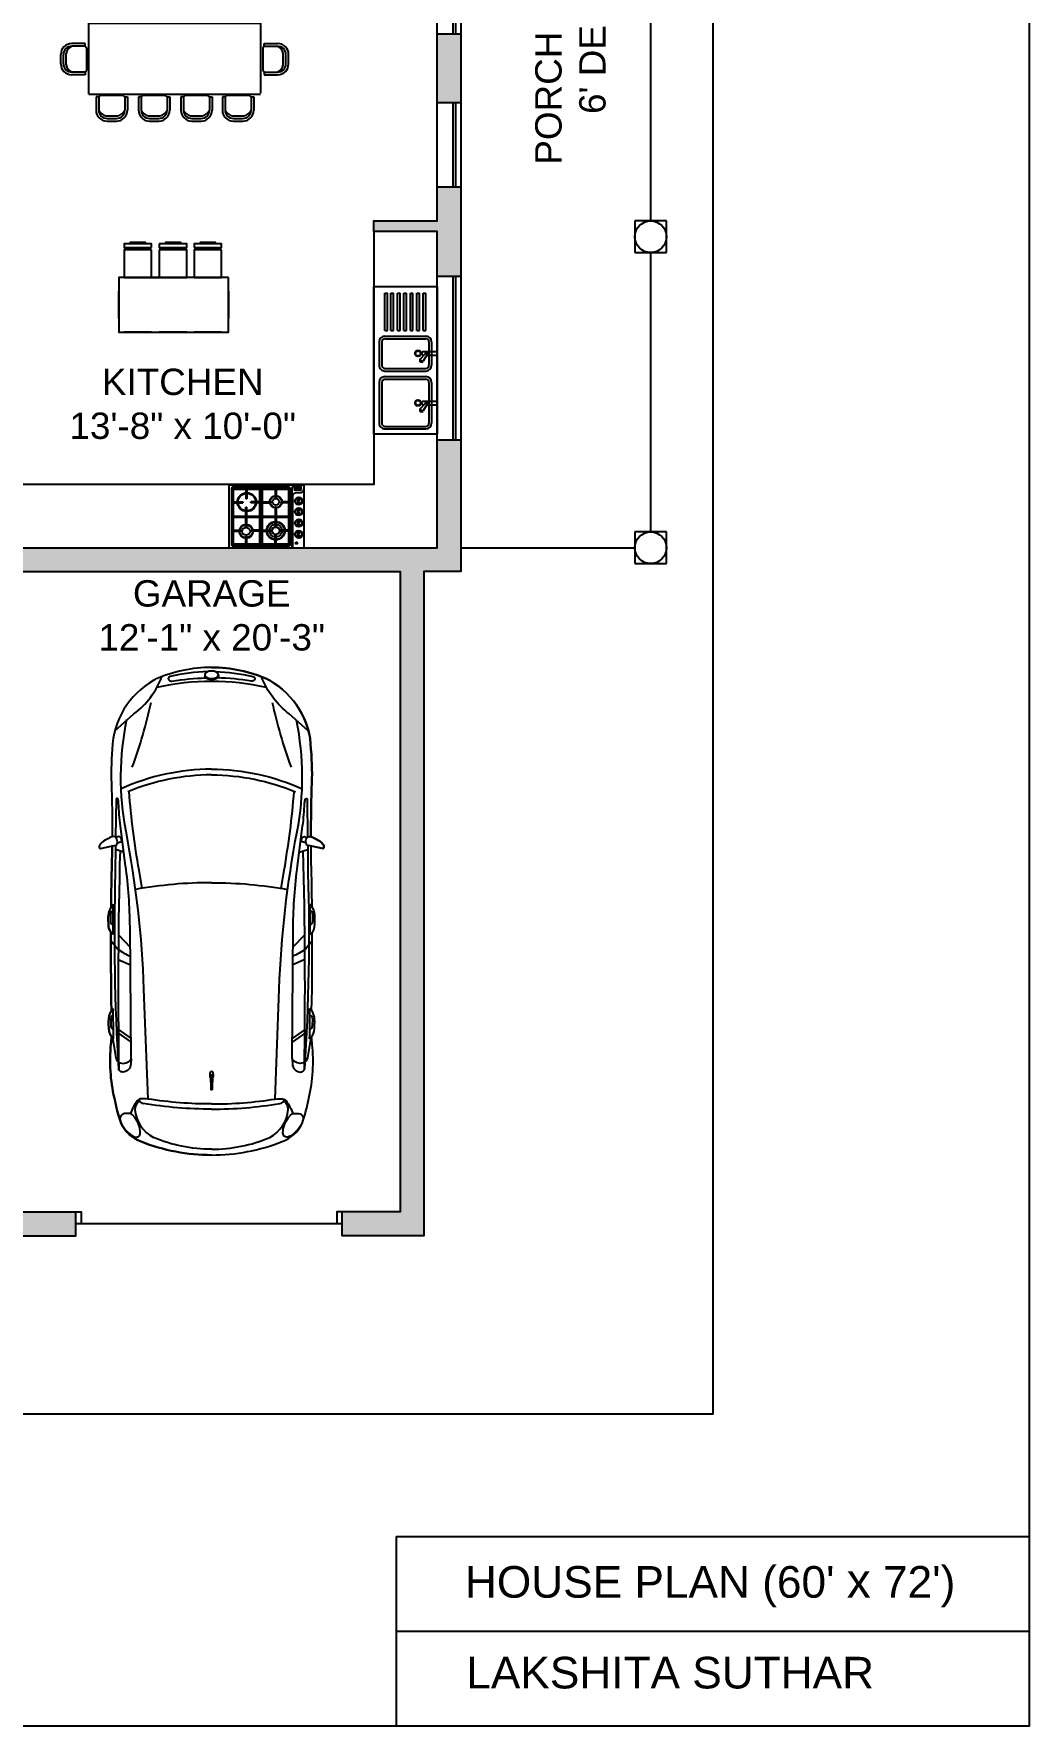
# Model space of a CAD drawing. Header units: inches. Extents: x -1728 to -768, y 123 to 1225.
# Drawn here: x -1145 to -768, y 123 to 765 of the extents above; entities that cross this region are included whole.
import ezdxf

# ---------------------------------------------------------------- set-up
doc = ezdxf.new("R2010")
doc.units = ezdxf.units.IN
doc.header["$MEASUREMENT"] = 0
doc.styles.get("Standard").update_dxf_attribs({"font": 'arial.ttf'})

# ---------------------------------------------------------------- blocks, each defined once
blk = doc.blocks.new('A$C7A8978E2')
for p, q in [((1.642, 1.775), (1.616, 1.85)), ((2.375, 1.824), (2.483, 1.719)), ((2.595, 1.825), (2.641, 1.718)), ((3.212, 1.83), (3.295, 1.713)), ((3.246, 1.829), (3.329, 1.712)), ((3.885, 1.667), (3.844, 1.641)), ((0.066, 1.058), (0.075, 1.058)), ((0.066, 0.937), (0.075, 0.937)), ((3.885, 0.327), (3.844, 0.353)), ((1.642, 0.219), (1.616, 0.144)), ((2.375, 0.17), (2.483, 0.275)), ((2.595, 0.169), (2.641, 0.276)), ((3.212, 0.164), (3.295, 0.282)), ((3.246, 0.165), (3.329, 0.282))]:
    blk.add_line(p, q)
blk.add_lwpolyline([(4.33, 0.997, 0.094182), (4.211, 1.623, 0.197457), (4.049, 1.8, 0.035524), (3.825, 1.86, 0.082887), (3.346, 1.89, -0.001106), (3.281, 1.884, 0.123787), (3.23, 1.907, 0.044638), (3.12, 1.911, 0.125221), (3.048, 1.885), (2.965, 1.887, 0.004961), (2.353, 1.89, 0.117151), (2.304, 1.911, 0.044638), (2.194, 1.912, 0.116155), (2.128, 1.889, 0.003163), (1.737, 1.882, -0.003193), (1.586, 1.879), (1.608, 1.984, 0.351251), (1.598, 1.994, 0.213671), (1.569, 1.985, 0.098963), (1.524, 1.924, 0.019669), (1.504, 1.879, -0.006985), (1.174, 1.882, -0.005357), (1.074, 1.885, 0.032681), (0.727, 1.879, 0.26343), (0.115, 1.51, 0.023037), (0.106, 1.494, 0.105933), (0, 0.997, 0.105933), (0.106, 0.5, 0.023037), (0.115, 0.484, 0.26343), (0.727, 0.116, 0.032681), (1.074, 0.109, -0.005357), (1.174, 0.112, -0.006985), (1.504, 0.115, 0.019669), (1.524, 0.07, 0.098963), (1.569, 0.009, 0.213671), (1.598, 0, 0.351251), (1.608, 0.01), (1.586, 0.115, -0.003193), (1.737, 0.112, 0.003163), (2.128, 0.105, 0.116155), (2.194, 0.082, 0.044638), (2.304, 0.083, 0.117151), (2.353, 0.104, 0.004961), (2.965, 0.107), (3.048, 0.109, 0.125221), (3.12, 0.084, 0.044638), (3.23, 0.087, 0.123787), (3.281, 0.11, -0.001106), (3.346, 0.104, 0.082887), (3.825, 0.134, 0.035524), (4.049, 0.194, 0.197457), (4.211, 0.371, 0.094182)], format="xyb", close=True)
for points in [[(1.608, 1.984), (1.579, 1.845, -0.251097), (1.574, 1.839, -0.178943), (1.524, 1.837, -0.426524), (1.504, 1.879, -0.019378), (1.524, 1.924, -0.098963), (1.569, 1.985, -0.213671), (1.598, 1.994, -0.351251), (1.608, 1.984, 0.095914)], [(0, 0.997), (0, 0.997, -0.105933), (0.106, 1.494, -0.023037), (0.115, 1.51, -0.26343), (0.727, 1.879, -0.032681), (1.074, 1.885, 0.005357), (1.174, 1.882, 0.006985), (1.504, 1.879)], [(0.563, 1.855), (0.413, 1.686, -0.141655), (0.084, 1.44, -0.141175)], [(3.477, 1.711), (2.306, 1.721, -0.031519), (1.761, 1.76), (1.409, 1.805, 0.024962), (1.206, 1.822, -0.040073), (1.171, 1.828, -0.733467), (1.17, 1.845), (1.509, 1.849)], [(1.557, 1.834), (1.549, 1.802, -0.35018), (1.536, 1.794, -0.095515), (1.512, 1.803, -0.313921), (1.503, 1.822, -0.055903), (1.511, 1.846, -0.055903)], [(1.58, 1.85), (1.828, 1.852, -0.023034), (3.568, 1.822)], [(2.128, 1.889, 0.003163), (1.737, 1.882, -0.003193), (1.586, 1.879)], [(2.372, 1.872, 0.176742), (2.304, 1.911, 0.044638), (2.194, 1.912, 0.165675), (2.104, 1.87)], [(2.372, 1.872, 0.002172), (2.104, 1.87)], [(3.048, 1.885), (2.965, 1.887, 0.004961), (2.353, 1.89)], [(2.425, 1.891), (2.503, 1.829, -0.044948), (2.565, 1.719, -0.044948)], [(3.297, 1.867, 0.176742), (3.23, 1.907, 0.044638), (3.12, 1.911, 0.165675), (3.029, 1.87)], [(3.297, 1.867, 0.002172), (3.029, 1.87)], [(4.33, 0.997, 0.094182), (4.211, 1.623, 0.197457), (4.049, 1.8, 0.035524), (3.825, 1.86, 0.082887), (3.346, 1.89, -0.001106), (3.281, 1.884, -0.001106)], [(3.288, 1.877), (3.45, 1.85, -0.170368), (3.508, 1.822, -0.298927), (3.492, 1.723, -0.045758), (3.477, 1.711)], [(3.477, 1.711), (3.521, 1.714, 0.406811), (3.593, 1.784, 0.239896), (3.58, 1.816, 0.105717), (3.568, 1.822, 1.216699)], [(4.049, 1.8, -0.146967), (4.17, 1.68, -0.521193), (4.134, 1.63, -0.160138), (3.999, 1.677), (3.972, 1.7, -0.198928), (3.96, 1.737), (3.962, 1.769, -0.321568), (3.996, 1.809, -0.066337), (4.017, 1.811, -0.066337)], [(3.833, 1.562), (2.857, 1.597, -0.038529), (1.458, 1.756, 0.098163), (0.47, 1.751, 0.098163)], [(0.904, 0.997, -0.107568), (1.079, 1.8)], [(0.955, 0.997, -0.100526), (1.106, 1.741)], [(1.962, 1.613), (1.802, 1.641, 0.022109), (1.102, 1.73)], [(1.912, 0.997, -0.04443), (1.972, 1.672)], [(3.877, 0.997, 0.03835), (3.833, 1.562, -0.047917), (3.831, 1.625, -0.232548), (3.85, 1.659, -0.063047), (3.962, 1.718)], [(3.923, 0.997, 0.040742), (3.873, 1.603)], [(4.278, 0.997, 0.103156), (4.174, 1.513)], [(0.038, 1.03, -0.052497), (0.08, 1.364, -0.317809), (0.1, 1.382, -0.212458), (0.111, 1.378, -0.257077), (0.121, 1.349, 0.026281), (0.093, 1.048, 0.026281)], [(0, 0.997), (0, 0.997, 0.105933), (0.106, 0.5, 0.023037), (0.115, 0.484, 0.26343), (0.727, 0.116, 0.032681), (1.074, 0.109, -0.005357), (1.174, 0.112, -0.006985), (1.504, 0.115)], [(0.038, 0.964, 0.052497), (0.08, 0.63, 0.317809), (0.1, 0.613, 0.212458), (0.111, 0.616, 0.257077), (0.121, 0.645, -0.026281), (0.093, 0.946, -0.026281)], [(0.904, 0.997, 0.107568), (1.079, 0.194)], [(0.955, 0.997, 0.100526), (1.106, 0.253)], [(1.912, 0.997, 0.04443), (1.972, 0.322)], [(4.33, 0.997, -0.094182), (4.211, 0.371, -0.197457), (4.049, 0.194, -0.035524), (3.825, 0.134, -0.082887), (3.346, 0.104, 0.001106), (3.281, 0.11, 0.001106)], [(3.623, 1.004), (3.747, 1.001, -0.979258), (3.747, 0.993), (3.623, 0.99)], [(3.877, 0.997, -0.03835), (3.833, 0.433, 0.047917), (3.831, 0.37, 0.232548), (3.85, 0.335, 0.063047), (3.962, 0.276)], [(3.923, 0.997, -0.040742), (3.873, 0.391)], [(4.278, 0.997, -0.103156), (4.174, 0.481)], [(0.563, 0.139), (0.413, 0.308, 0.141655), (0.084, 0.555, 0.141175)], [(3.833, 0.433), (2.857, 0.397, 0.038529), (1.458, 0.238, -0.099191), (0.46, 0.246, -0.099191)], [(1.962, 0.381), (1.802, 0.353, -0.022109), (1.102, 0.264)], [(4.049, 0.194, 0.146967), (4.17, 0.314, 0.521193), (4.134, 0.364, 0.160138), (3.999, 0.318), (3.972, 0.294, 0.198928), (3.96, 0.257), (3.962, 0.225, 0.321568), (3.996, 0.185, 0.066337), (4.017, 0.183, 0.066337)], [(3.477, 0.283), (2.306, 0.273, 0.031519), (1.761, 0.234), (1.409, 0.189, -0.024962), (1.206, 0.172, 0.040073), (1.171, 0.167, 0.733467), (1.17, 0.149), (1.509, 0.145)], [(1.608, 0.01), (1.579, 0.149, 0.251097), (1.574, 0.155, 0.178943), (1.524, 0.157, 0.426524), (1.504, 0.115, 0.019378), (1.524, 0.07, 0.098963), (1.569, 0.009, 0.213671), (1.598, 0, 0.351251), (1.608, 0.01, -0.095914)], [(1.557, 0.16), (1.549, 0.192, 0.35018), (1.536, 0.2, 0.095515), (1.512, 0.191, 0.313921), (1.503, 0.172, 0.055903), (1.511, 0.148, 0.055903)], [(1.58, 0.145), (1.828, 0.142, 0.023034), (3.568, 0.172)], [(2.425, 0.104), (2.503, 0.166, 0.044948), (2.565, 0.275, 0.044948)], [(3.288, 0.117), (3.45, 0.144, 0.170368), (3.508, 0.173, 0.298927), (3.492, 0.272, 0.045758), (3.477, 0.283)], [(3.477, 0.283), (3.521, 0.28, -0.406811), (3.593, 0.21, -0.239896), (3.58, 0.179, -0.105717), (3.568, 0.172, -1.216699)], [(2.128, 0.105, -0.003163), (1.737, 0.112, 0.003193), (1.586, 0.115)], [(2.372, 0.122, -0.176742), (2.304, 0.083, -0.044638), (2.194, 0.082, -0.165675), (2.104, 0.124)], [(2.372, 0.122, -0.002172), (2.104, 0.124)], [(3.048, 0.109), (2.965, 0.107, -0.004961), (2.353, 0.104)], [(3.297, 0.127, -0.176742), (3.23, 0.087, -0.044638), (3.12, 0.084, -0.165675), (3.029, 0.124)], [(3.297, 0.127, -0.002172), (3.029, 0.124)]]:
    blk.add_lwpolyline(points, format="xyb")
for points in [[(2.188, 1.893), (2.26, 1.893)], [(3.114, 1.891), (3.186, 1.89)], [(2.188, 0.101), (2.26, 0.101)], [(3.114, 0.103), (3.186, 0.104)]]:
    blk.add_lwpolyline(points)
for centre, radius, start, end in [((2.85, -44.301), 46.127, 89.1048, 91.5162), ((2.19, 1.863), 0.0303, 94.4745, 164.6962), ((2.26, 1.864), 0.0291, 15.7454, 88.5633), ((3.115, 1.861), 0.0303, 93.3563, 163.5779), ((3.185, 1.861), 0.0291, 14.6272, 87.445), ((-0.702, 6.065), 4.643, 282.5976, 290.0008), ((3.924, 1.601), 0.0763, 88.6213, 120.435), ((3.897, 1.364), 0.315, 28.2502, 84.7114), ((3.824, 1.595), 0.05, 8.6417, 75.9348), ((2.268, 0.997), 2.144, 166.8792, 193.1208), ((3.629, 0.997), 0.00875, 131.0679, 228.9321), ((-0.702, -4.07), 4.643, 69.9992, 77.4024), ((3.897, 0.63), 0.315, 275.2886, 331.7498), ((3.824, 0.399), 0.05, 284.0652, 351.3583), ((3.924, 0.393), 0.0763, 239.565, 271.3787), ((2.85, 46.295), 46.127, 268.4838, 270.8952), ((2.19, 0.131), 0.0303, 195.3038, 265.5255), ((2.26, 0.13), 0.0291, 271.4367, 344.2546), ((3.115, 0.133), 0.0303, 196.4221, 266.6437), ((3.185, 0.133), 0.0291, 272.555, 345.3728)]:
    blk.add_arc(centre, radius, start, end)
at = {"extrusion": (0, 0, -1)}
blk.add_ellipse((0.066, 0.997), major_axis=(0, 0.0606), ratio=0.557391, dxfattribs=at)
blk.add_ellipse((0.075, 0.997), major_axis=(0, 0.0606), ratio=0.557391, start_param=0, end_param=3.141593, dxfattribs=at)
blk.add_ellipse((3.621, 0.997), major_axis=(-0.0327, 0), ratio=0.506076, start_param=3.513505, end_param=9.052865)
blk = doc.blocks.new('COME10RE')
for p, q in [((-0.799, 2.716), (-0.799, 2.924)), ((-0.757, 2.716), (-0.757, 2.924)), ((-0.645, 3.01), (-0.467, 3.01)), ((-0.628, 3.094), (-0.483, 3.094)), ((-0.628, 3.052), (-0.483, 3.052)), ((-0.355, 2.716), (-0.355, 2.924)), ((-0.313, 2.716), (-0.313, 2.924)), ((-1.1, 2.661), (0, 2.661)), ((-1.1, 2.661), (-1.1, -0.001)), ((-0.756, 2.716), (-0.799, 2.716)), ((-0.756, 2.716), (-0.732, 2.694)), ((-0.38, 2.694), (-0.732, 2.694)), ((-0.355, 2.716), (-0.38, 2.694)), ((-0.355, 2.716), (-0.313, 2.716)), ((0, 2.661), (0, -0.001)), ((-1.518, 2.378), (-1.518, 2.232)), ((-1.476, 2.378), (-1.476, 2.232)), ((-1.434, 2.394), (-1.434, 2.216)), ((-1.139, 2.548), (-1.347, 2.548)), ((-1.139, 2.506), (-1.347, 2.506)), ((-1.139, 2.505), (-1.139, 2.548)), ((-1.139, 2.505), (-1.118, 2.481)), ((-1.118, 2.129), (-1.118, 2.481)), ((0.04, 2.505), (0.019, 2.481)), ((0.019, 2.129), (0.019, 2.481)), ((0.04, 2.548), (0.248, 2.548)), ((0.04, 2.505), (0.04, 2.548)), ((0.04, 2.506), (0.248, 2.506)), ((0.335, 2.394), (0.335, 2.216)), ((0.376, 2.378), (0.376, 2.232)), ((0.419, 2.378), (0.419, 2.232)), ((-1.139, 2.104), (-1.347, 2.104)), ((-1.139, 2.105), (-1.118, 2.129)), ((-1.139, 2.105), (-1.139, 2.062)), ((0.04, 2.105), (0.019, 2.129)), ((0.04, 2.105), (0.04, 2.062)), ((0.04, 2.104), (0.248, 2.104)), ((-1.139, 2.062), (-1.347, 2.062)), ((-1.139, 1.892), (-1.347, 1.892)), ((-1.139, 1.85), (-1.347, 1.85)), ((-1.139, 1.849), (-1.139, 1.892)), ((-1.139, 1.849), (-1.118, 1.825)), ((0.04, 1.849), (0.019, 1.825)), ((0.04, 2.062), (0.248, 2.062)), ((0.04, 1.849), (0.04, 1.892)), ((0.04, 1.892), (0.248, 1.892)), ((0.04, 1.85), (0.248, 1.85)), ((-1.518, 1.721), (-1.518, 1.576)), ((-1.476, 1.721), (-1.476, 1.576)), ((-1.434, 1.737), (-1.434, 1.56)), ((-1.118, 1.473), (-1.118, 1.825)), ((0.019, 1.473), (0.019, 1.825)), ((0.335, 1.737), (0.335, 1.56)), ((0.376, 1.721), (0.376, 1.576)), ((0.419, 1.721), (0.419, 1.576)), ((-1.139, 1.448), (-1.347, 1.448)), ((-1.139, 1.406), (-1.347, 1.406)), ((-1.139, 1.448), (-1.118, 1.473)), ((-1.139, 1.448), (-1.139, 1.406)), ((0.04, 1.448), (0.019, 1.473)), ((0.04, 1.448), (0.248, 1.448)), ((0.04, 1.448), (0.04, 1.406)), ((0.04, 1.406), (0.248, 1.406)), ((-1.518, 1.065), (-1.518, 0.92)), ((-1.476, 1.065), (-1.476, 0.92)), ((-1.434, 1.081), (-1.434, 0.904)), ((-1.139, 1.235), (-1.347, 1.235)), ((-1.139, 1.193), (-1.347, 1.193)), ((-1.139, 1.193), (-1.139, 1.235)), ((-1.139, 1.193), (-1.118, 1.168)), ((-1.118, 0.816), (-1.118, 1.168)), ((0.04, 1.193), (0.019, 1.168)), ((0.019, 0.816), (0.019, 1.168)), ((0.04, 1.235), (0.248, 1.235)), ((0.04, 1.193), (0.04, 1.235)), ((0.04, 1.193), (0.248, 1.193)), ((0.335, 1.081), (0.335, 0.904)), ((0.376, 1.065), (0.376, 0.92)), ((0.419, 1.065), (0.419, 0.92)), ((-1.139, 0.791), (-1.347, 0.791)), ((-1.139, 0.792), (-1.118, 0.816)), ((-1.139, 0.792), (-1.139, 0.749)), ((0.04, 0.792), (0.019, 0.816)), ((0.04, 0.792), (0.04, 0.749)), ((0.04, 0.791), (0.248, 0.791)), ((-1.139, 0.749), (-1.347, 0.749)), ((-1.139, 0.592), (-1.347, 0.592)), ((-1.139, 0.55), (-1.347, 0.55)), ((-1.139, 0.549), (-1.139, 0.592)), ((-1.139, 0.549), (-1.118, 0.525)), ((-1.118, 0.173), (-1.118, 0.525)), ((0.04, 0.549), (0.019, 0.525)), ((0.019, 0.173), (0.019, 0.525)), ((0.04, 0.749), (0.248, 0.749)), ((0.04, 0.592), (0.248, 0.592)), ((0.04, 0.549), (0.04, 0.592)), ((0.04, 0.55), (0.248, 0.55)), ((-1.518, 0.422), (-1.518, 0.276)), ((-1.476, 0.422), (-1.476, 0.276)), ((-1.434, 0.438), (-1.434, 0.26)), ((0.335, 0.438), (0.335, 0.26)), ((0.376, 0.422), (0.376, 0.276)), ((0.419, 0.422), (0.419, 0.276)), ((-1.139, 0.148), (-1.347, 0.148)), ((-1.139, 0.106), (-1.347, 0.106)), ((-1.139, 0.149), (-1.118, 0.173)), ((-1.139, 0.149), (-1.139, 0.106)), ((0.04, 0.149), (0.019, 0.173)), ((0.04, 0.149), (0.04, 0.106)), ((0.04, 0.148), (0.248, 0.148)), ((0.04, 0.106), (0.248, 0.106)), ((0, -0.001), (-1.085, -0.001)), ((-0.756, -0.056), (-0.799, -0.056)), ((-0.799, -0.056), (-0.799, -0.263)), ((-0.757, -0.056), (-0.757, -0.263)), ((-0.756, -0.056), (-0.732, -0.034)), ((-0.38, -0.034), (-0.732, -0.034)), ((-0.355, -0.056), (-0.38, -0.034)), ((-0.355, -0.056), (-0.355, -0.263)), ((-0.355, -0.056), (-0.313, -0.056)), ((-0.313, -0.056), (-0.313, -0.263)), ((-0.645, -0.35), (-0.467, -0.35)), ((-0.628, -0.392), (-0.483, -0.392)), ((-0.628, -0.434), (-0.483, -0.434))]:
    blk.add_line(p, q)
for centre, radius, start, end in [((-0.628, 2.924), 0.17, 90.0001, 180), ((-0.628, 2.924), 0.128, 90.0001, 180), ((-0.607, 2.846), 0.168, 102.7575, 152.5606), ((-0.483, 2.924), 0.17, 360, 90), ((-0.483, 2.924), 0.128, 360, 90), ((-0.504, 2.846), 0.168, 27.4394, 77.2425), ((-1.347, 2.378), 0.17, 90, 179.9999), ((-1.347, 2.378), 0.128, 90, 179.9999), ((-1.27, 2.357), 0.168, 117.4394, 167.2425), ((0.248, 2.378), 0.17, 0.0001, 90), ((0.248, 2.378), 0.128, 0.0001, 90), ((0.17, 2.357), 0.168, 12.7575, 62.5606), ((-1.347, 2.232), 0.17, 180, 270), ((-1.347, 2.232), 0.128, 180, 270), ((-1.27, 2.253), 0.168, 192.7575, 242.5606), ((0.248, 2.232), 0.17, 270, 360), ((0.248, 2.232), 0.128, 270, 360), ((0.17, 2.253), 0.168, 297.4394, 347.2425), ((-1.347, 1.721), 0.17, 90, 179.9999), ((-1.347, 1.721), 0.128, 90, 179.9999), ((-1.27, 1.7), 0.168, 117.4394, 167.2425), ((0.248, 1.721), 0.17, 0.0001, 90), ((0.17, 1.7), 0.168, 12.7575, 62.5606), ((0.248, 1.721), 0.128, 0.0001, 90), ((-1.347, 1.576), 0.17, 180, 270), ((-1.347, 1.576), 0.128, 180, 270), ((0.248, 1.576), 0.128, 270, 360), ((0.248, 1.576), 0.17, 270, 360), ((-1.27, 1.597), 0.168, 192.7575, 242.5606), ((0.17, 1.597), 0.168, 297.4394, 347.2425), ((-1.347, 1.065), 0.17, 90, 179.9999), ((-1.347, 1.065), 0.128, 90, 179.9999), ((-1.27, 1.044), 0.168, 117.4394, 167.2425), ((0.248, 1.065), 0.17, 0.0001, 90), ((0.248, 1.065), 0.128, 0.0001, 90), ((0.17, 1.044), 0.168, 12.7575, 62.5606), ((-1.347, 0.92), 0.17, 180, 270), ((-1.347, 0.92), 0.128, 180, 270), ((-1.27, 0.941), 0.168, 192.7575, 242.5606), ((0.248, 0.92), 0.17, 270, 360), ((0.248, 0.92), 0.128, 270, 360), ((0.17, 0.941), 0.168, 297.4394, 347.2425), ((-1.347, 0.422), 0.17, 90, 179.9999), ((-1.347, 0.422), 0.128, 90, 179.9999), ((-1.27, 0.401), 0.168, 117.4394, 167.2425), ((0.248, 0.422), 0.17, 0.0001, 90), ((0.248, 0.422), 0.128, 0.0001, 90), ((0.17, 0.401), 0.168, 12.7575, 62.5606), ((-1.347, 0.276), 0.17, 180, 270), ((-1.347, 0.276), 0.128, 180, 270), ((0.248, 0.276), 0.17, 270, 360), ((0.248, 0.276), 0.128, 270, 360), ((-1.27, 0.297), 0.168, 192.7575, 242.5606), ((0.17, 0.297), 0.168, 297.4394, 347.2425), ((-0.628, -0.263), 0.17, 180, 269.9999), ((-0.607, -0.186), 0.168, 207.4394, 257.2425), ((-0.628, -0.263), 0.128, 180, 269.9999), ((-0.483, -0.263), 0.128, 270, 360), ((-0.483, -0.263), 0.17, 270, 360), ((-0.504, -0.186), 0.168, 282.7575, 332.5606)]:
    blk.add_arc(centre, radius, start, end)
blk = doc.blocks.new('A$C2F4D4188')
for p, q in [((37, 468), (136, 468)), ((37, 365), (37, 468)), ((136, 476), (136, 391)), ((144, 476), (144, 391)), ((144, 468), (244, 468)), ((244, 468), (244, 365)), ((268, 365), (268, 468)), ((268, 468), (368, 468)), ((368, 468), (368, 397)), ((376, 468), (475, 468)), ((376, 468), (376, 397)), ((475, 468), (475, 365)), ((29, 365), (110, 365)), ((29, 357), (110, 357)), ((37, 254), (37, 357)), ((110, 365), (110, 357)), ((144, 391), (136, 391)), ((136, 324), (144, 324)), ((136, 168), (136, 324)), ((144, 168), (144, 324)), ((175, 357), (175, 365)), ((252, 365), (175, 365)), ((252, 357), (175, 357)), ((244, 357), (244, 254)), ((268, 365), (337, 365)), ((268, 357), (337, 357)), ((268, 254), (268, 357)), ((337, 365), (337, 357)), ((368, 397), (376, 397)), ((372, 323), (368, 323)), ((368, 323), (368, 171)), ((372, 323), (376, 323)), ((376, 323), (376, 171)), ((414, 365), (414, 357)), ((475, 365), (414, 365)), ((475, 357), (414, 357)), ((475, 357), (475, 254)), ((29, 140), (101, 140)), ((37, 140), (37, 242)), ((39, 252), (136, 252)), ((39, 244), (136, 244)), ((101, 140), (101, 132)), ((140, 168), (136, 168)), ((140, 168), (144, 168)), ((144, 252), (242, 252)), ((144, 244), (242, 244)), ((177, 140), (177, 132)), ((252, 140), (177, 140)), ((244, 242), (244, 140)), ((260, 140), (338, 140)), ((268, 140), (268, 242)), ((270, 252), (368, 252)), ((270, 244), (368, 244)), ((338, 140), (338, 132)), ((368, 171), (376, 171)), ((376, 252), (473, 252)), ((376, 244), (473, 244)), ((406, 132), (406, 140)), ((483, 140), (406, 140)), ((475, 242), (475, 140)), ((29, 132), (101, 132)), ((37, 29), (37, 132)), ((136, 29), (37, 29)), ((136, 92), (144, 92)), ((136, 21), (136, 92)), ((144, 21), (144, 92)), ((244, 29), (144, 29)), ((252, 132), (177, 132)), ((244, 132), (244, 29)), ((260, 132), (338, 132)), ((268, 29), (268, 132)), ((368, 29), (268, 29)), ((368, 102), (376, 102)), ((368, 21), (368, 102)), ((376, 21), (376, 102)), ((475, 29), (376, 29)), ((483, 132), (406, 132)), ((475, 132), (475, 29)), ((501, 0), (509, 0))]:
    blk.add_line(p, q)
for points in [[(0, 490), (0, 10, 0.414214), (10, 0), (590, 0, 0.414214), (600, 10), (600, 490, 0.414214), (590, 500), (10, 500, 0.414214)], [(20, 472), (20, 25, 0.414214), (30, 15), (479, 15, 0.414214), (489, 25), (489, 472, 0.414214), (479, 482), (30, 482, 0.414214)], [(36, 476), (245, 476, -0.414214), (252, 469), (252, 28, -0.414214), (245, 21), (36, 21, -0.414214), (29, 28), (29, 469, -0.414214)], [(267, 476), (476, 476, -0.414214), (483, 469), (483, 28, -0.414214), (476, 21), (267, 21, -0.414214), (260, 28), (260, 469, -0.414214)], [(523, 485), (543, 485, -0.414214), (544, 484), (544, 483, -0.414214), (543, 481), (523, 481, -0.414214), (521, 483), (521, 484, -0.414214)], [(523, 475), (543, 475, -0.414214), (544, 473), (544, 472, -0.414214), (543, 471), (523, 471, -0.414214), (521, 472), (521, 473, -0.414214)], [(523, 464), (543, 464, -0.414214), (544, 462), (544, 461, -0.414214), (543, 460), (523, 460, -0.414214), (521, 461), (521, 462, -0.414214)], [(554, 485), (573, 485, -0.414214), (575, 484), (575, 483, -0.414214), (573, 481), (554, 481, -0.414214), (552, 483), (552, 484, -0.414214)], [(554, 475), (573, 475, -0.414214), (575, 473), (575, 472, -0.414214), (573, 471), (554, 471, -0.414214), (552, 472), (552, 473, -0.414214)], [(554, 464), (573, 464, -0.414214), (575, 462), (575, 461, -0.414214), (573, 460), (554, 460, -0.414214), (552, 461), (552, 462, -0.414214)]]:
    blk.add_lwpolyline(points, format="xyb", close=True)
blk.add_lwpolyline([(509, 0), (509, 410, -0.414214), (539, 440), (570, 440, 0.414214), (600, 470), (600, 490, 0.414214), (590, 500), (531, 500, 0.414214), (501, 470), (501, 0)], format="xyb")
at = {"ltscale": 0.1}
for centre, radius in [((143, 364), 74.7), ((143, 364), 69.7), ((374, 366), 49.7), ((374, 366), 45.7), ((374, 366), 25.7), ((137, 131), 55.5), ((137, 131), 51.5), ((137, 131), 31.5), ((373, 136), 73), ((373, 136), 69), ((373, 136), 51), ((373, 136), 31), ((373, 136), 29)]:
    blk.add_circle(centre, radius, dxfattribs=at)
for centre, radius in [((556, 372), 30.1), ((556, 287), 30.1), ((556, 197), 30.1), ((556, 108), 30.1), ((537, 38), 7.24)]:
    blk.add_circle(centre, radius)
for centre, radius, start, end in [((556, 372), 28.1, 119.7529, 240.2471), ((556, 287), 28.1, 119.7529, 240.2471), ((545, 393), 5, 8.4203, 119.7529), ((545, 352), 5, 240.2471, 351.5797), ((545, 307), 5, 8.4203, 119.7529), ((465, 372), 86.8, 346.1268, 13.8732), ((465, 287), 86.8, 346.1268, 13.8732), ((647, 372), 86.8, 166.1268, 193.8732), ((647, 287), 86.8, 166.1268, 193.8732), ((568, 393), 5, 60.2471, 171.5797), ((568, 352), 5, 188.4203, 299.7529), ((568, 307), 5, 60.2471, 171.5797), ((556, 372), 28.1, 299.7529, 60.2471), ((556, 287), 28.1, 299.7529, 60.2471), ((39, 254), 2, 180, 270), ((39, 242), 2, 90, 180), ((242, 254), 2, 270, 0), ((242, 242), 2, 0, 90), ((270, 254), 2, 180, 270), ((270, 242), 2, 90, 180), ((473, 254), 2, 270, 0), ((473, 242), 2, 0, 90), ((556, 197), 28.1, 119.7529, 240.2471), ((545, 267), 5, 240.2471, 351.5797), ((545, 217), 5, 8.4203, 119.7529), ((545, 177), 5, 240.2471, 351.5797), ((465, 197), 86.8, 346.1268, 13.8732), ((647, 197), 86.8, 166.1268, 193.8732), ((568, 267), 5, 188.4203, 299.7529), ((568, 217), 5, 60.2471, 171.5797), ((568, 177), 5, 188.4203, 299.7529), ((556, 197), 28.1, 299.7529, 60.2471), ((556, 108), 28.1, 119.7529, 240.2471), ((545, 128), 5, 8.4203, 119.7529), ((545, 88), 5, 240.2471, 351.5797), ((465, 108), 86.8, 346.1268, 13.8732), ((647, 108), 86.8, 166.1268, 193.8732), ((568, 128), 5, 60.2471, 171.5797), ((568, 88), 5, 188.4203, 299.7529), ((556, 108), 28.1, 299.7529, 60.2471)]:
    blk.add_arc(centre, radius, start, end)
blk = doc.blocks.new('A$C6CB038CA')
for p, q in [((0, 0), (0, 489)), ((0, 489), (1141, 489)), ((52, 382), (52, 402)), ((339, 402), (52, 402)), ((339, 382), (339, 402)), ((383, 86), (383, 401)), ((403, 86), (403, 401)), ((428, 446), (608, 446)), ((428, 426), (608, 426)), ((503, 378), (503, 489)), ((564, 354), (515, 402)), ((522, 415), (580, 378)), ((530, 413), (530, 489)), ((633, 86), (633, 401)), ((653, 86), (653, 401)), ((696, 86), (696, 401)), ((716, 86), (716, 401)), ((741, 446), (1056, 446)), ((741, 426), (1056, 426)), ((887, 378), (887, 489)), ((948, 354), (899, 402)), ((906, 415), (964, 378)), ((914, 413), (914, 489)), ((1081, 86), (1081, 401)), ((1101, 86), (1101, 401)), ((1141, 489), (1141, 0)), ((339, 382), (52, 382)), ((52, 332), (52, 352)), ((339, 352), (52, 352)), ((339, 332), (52, 332)), ((52, 282), (52, 302)), ((339, 302), (52, 302)), ((339, 282), (52, 282)), ((339, 332), (339, 352)), ((339, 282), (339, 302)), ((530, 378), (530, 388)), ((580, 378), (564, 354)), ((914, 378), (914, 388)), ((964, 378), (948, 354)), ((52, 232), (52, 252)), ((339, 252), (52, 252)), ((339, 232), (52, 232)), ((52, 182), (52, 202)), ((339, 202), (52, 202)), ((339, 182), (52, 182)), ((52, 132), (52, 152)), ((339, 152), (52, 152)), ((339, 132), (52, 132)), ((339, 232), (339, 252)), ((339, 182), (339, 202)), ((339, 132), (339, 152)), ((1141, 0), (0, 0)), ((52, 85), (52, 105)), ((339, 105), (52, 105)), ((339, 85), (52, 85)), ((339, 85), (339, 105)), ((428, 61), (608, 61)), ((428, 41), (608, 41)), ((741, 61), (1056, 61)), ((741, 41), (1056, 41))]:
    blk.add_line(p, q)
for centre, radius in [((516, 410), 7.79), ((900, 410), 7.79), ((517, 341), 23.1), ((517, 341), 19.5), ((900, 341), 23.1), ((900, 341), 19.5)]:
    blk.add_circle(centre, radius)
for centre, radius, start, end in [((428, 401), 45, 90, 180), ((428, 401), 25, 90, 180), ((608, 401), 45, 0, 90), ((608, 401), 25, 0, 90), ((741, 401), 45, 90, 180), ((741, 401), 25, 90, 180), ((1056, 401), 45, 0, 90), ((1056, 401), 25, 0, 90), ((516, 384), 14.9, 205.1043, 335.2171), ((569, 369), 15.5, 251.2024, 39.3215), ((900, 384), 14.9, 205.1043, 335.2171), ((953, 369), 15.5, 251.2024, 39.3215), ((428, 86), 45, 180, 270), ((428, 86), 25, 180, 270), ((608, 86), 25, 270, 0), ((608, 86), 45, 270, 0), ((741, 86), 45, 180, 270), ((741, 86), 25, 180, 270), ((1056, 86), 25, 270, 0), ((1056, 86), 45, 270, 0)]:
    blk.add_arc(centre, radius, start, end)

msp = doc.modelspace()

# ---------------------------------------------------------------- hatches: boundary and pattern name
h = msp.add_hatch(color=256)
h.dxf.hatch_style = 1
h.paths.add_polyline_path([(-983.2589, 764.8635), (-992.2589, 764.8635), (-992.2589, 738.8635), (-983.2589, 738.8635)])
h = msp.add_hatch(color=256)
h.dxf.hatch_style = 1
h.paths.add_polyline_path([(-983.2589, 706.8635), (-992.2589, 706.8635), (-992.2589, 693.8635), (-1016.2589, 693.8635), (-1016.2589, 689.8635), (-992.2589, 689.8635), (-992.2589, 672.8635), (-983.2589, 672.8635), (-983.2589, 689.8635)])
h = msp.add_hatch(color=256)
h.dxf.hatch_style = 1
h.paths.add_polyline_path([(-997.2589, 560.8635), (-983.2589, 560.8635), (-983.2589, 610.8635), (-992.2589, 610.8635), (-992.2589, 569.8635), (-1156.2589, 569.8635), (-1156.2589, 604.3635), (-1160.2589, 604.3635), (-1160.2589, 513.8635), (-1249.2589, 513.8635), (-1249.2589, 479.8635), (-1248.2589, 479.8635), (-1248.2589, 508.841), (-1246.2589, 508.841), (-1246.2589, 479.8635), (-1245.2589, 479.8635), (-1245.2589, 509.8635), (-1160.2589, 509.8635), (-1160.2589, 479.8635), (-1156.7589, 479.8635), (-1156.7589, 508.841), (-1154.7589, 508.841), (-1154.7589, 479.8635), (-1151.2589, 479.8635), (-1151.2589, 560.8635), (-1006.2589, 560.8635), (-1006.2589, 317.8635), (-1028.2589, 317.8635), (-1028.2589, 308.8635), (-997.2589, 308.8635)])
h = msp.add_hatch(color=256)
h.dxf.hatch_style = 1
h.paths.add_polyline_path([(-1151.2589, 449.8635), (-1160.2589, 449.8635), (-1160.2589, 443.8635), (-1190.2589, 443.8635), (-1190.2589, 442.8635), (-1161.2814, 442.8635), (-1161.2814, 440.8635), (-1190.2589, 440.8635), (-1190.2589, 439.8635), (-1160.2589, 439.8635), (-1160.2589, 399.8635), (-1190.2589, 399.8635), (-1190.2589, 390.8635), (-1160.2589, 390.8635), (-1160.2589, 308.8635), (-1129.2589, 308.8635), (-1129.2589, 317.8635), (-1151.2589, 317.8635)], flags=17)

# ---------------------------------------------------------------- linework, layer by layer
for p, q in [((-911.2589, 693.8635), (-911.2589, 806.8635)), ((-986.2589, 796.8635), (-986.2589, 764.8635)), ((-985.2589, 796.8635), (-985.2589, 764.8635)), ((-992.2589, 764.8635), (-983.2589, 764.8635)), ((-992.2589, 738.8635), (-983.2589, 738.8635)), ((-986.2589, 738.8635), (-986.2589, 706.8635)), ((-985.2589, 738.8635), (-985.2589, 706.8635)), ((-992.2589, 706.8635), (-983.2589, 706.8635)), ((-911.2589, 693.8635), (-917.2589, 693.8635)), ((-917.2589, 693.8635), (-917.2589, 687.8635)), ((-905.2589, 693.8635), (-911.2589, 693.8635)), ((-905.2589, 687.8635), (-905.2589, 693.8635)), ((-917.2589, 687.8635), (-917.2589, 681.8635)), ((-905.2589, 681.8635), (-905.2589, 687.8635)), ((-1108.5826, 683.7952), (-1108.5826, 682.8716)), ((-1102.8099, 682.8716), (-1102.8099, 683.7952)), ((-1097.5892, 682.8716), (-1097.5907, 672.4807)), ((-1095.2293, 683.7952), (-1095.2293, 682.8716)), ((-1089.4566, 682.8716), (-1089.4566, 683.7952)), ((-1082.1185, 683.7952), (-1082.1185, 682.8716)), ((-1076.3457, 682.8716), (-1076.3457, 683.7952)), ((-917.2589, 681.8635), (-911.2589, 681.8635)), ((-911.2589, 575.8635), (-911.2589, 681.8635)), ((-911.2589, 681.8635), (-905.2589, 681.8635)), ((-992.2589, 672.8635), (-983.2589, 672.8635)), ((-986.2589, 672.8635), (-986.2589, 610.8635)), ((-985.2589, 672.8635), (-985.2589, 610.8635)), ((-1112.8792, 656.8943), (-1112.8792, 667.2852)), ((-1071.3155, 667.2852), (-1071.3155, 656.8943)), ((-1100.5008, 651.6988), (-1110.8917, 651.6988)), ((-1087.1475, 651.6988), (-1097.5892, 651.6988)), ((-1074.0366, 651.6988), (-1084.4276, 651.6988)), ((-992.2589, 610.8635), (-983.2589, 610.8635)), ((-911.2589, 575.8635), (-917.2589, 575.8635)), ((-917.2589, 575.8635), (-917.2589, 569.8635)), ((-905.2589, 575.8635), (-911.2589, 575.8635)), ((-905.2589, 569.8635), (-905.2589, 575.8635)), ((-983.2589, 569.8635), (-917.2589, 569.8635)), ((-917.2589, 569.8635), (-917.2589, 563.8635)), ((-905.2589, 563.8635), (-905.2589, 569.8635)), ((-917.2589, 563.8635), (-911.2589, 563.8635)), ((-911.2589, 563.8635), (-905.2589, 563.8635)), ((-1028.2589, 313.3635), (-1129.2589, 313.3635)), ((-1007.7589, 194.7792), (-1007.7589, 122.7792)), ((-1007.7589, 194.7792), (-767.7589, 194.7792)), ((-1007.7589, 158.7792), (-767.7589, 158.7792))]:
    msp.add_line(p, q)
for points in [[(-1727.7589, 1225.1135), (-767.7589, 1225.1135), (-767.7589, 122.7792), (-1727.7589, 122.7792)], [(-1607.7589, 1105.1135), (-887.7589, 1105.1135), (-887.7589, 241.1135), (-1607.7589, 241.1135)], [(-1100.5008, 683.7952), (-1100.5008, 685.1807), (-1110.8917, 685.1807), (-1110.8917, 683.7952)], [(-1100.5008, 682.8716), (-1110.8917, 682.8716), (-1110.8917, 672.4807), (-1100.5008, 672.4807)], [(-1084.4276, 683.7952), (-1074.0366, 683.7952), (-1074.0366, 685.1807), (-1084.4276, 685.1807)], [(-1074.0366, 682.8716), (-1084.4276, 682.8716), (-1084.4276, 672.4807), (-1074.0366, 672.4807)], [(-1071.3155, 672.4807), (-1112.8792, 672.4807), (-1112.8792, 651.6988), (-1071.3155, 651.6988)]]:
    msp.add_lwpolyline(points, close=True)
for points in [[(-1048.2589, 818.8635), (-983.2589, 818.8635), (-983.2589, 689.8635), (-983.2589, 560.8635), (-997.2589, 560.8635), (-997.2589, 308.8635), (-1028.2589, 308.8635), (-1028.2589, 317.8635), (-1030.2589, 317.8635), (-1030.2589, 313.3635)], [(-1160.2589, 513.8635), (-1160.2589, 604.3635), (-1156.2589, 604.3635), (-1156.2589, 569.8635), (-992.2589, 569.8635), (-992.2589, 689.8635), (-1016.2589, 689.8635), (-1016.2589, 693.8635), (-992.2589, 693.8635), (-992.2589, 809.8635), (-1048.2589, 809.8635)], [(-1016.2589, 689.8635), (-1016.2589, 593.8635), (-1156.2589, 593.8635)], [(-1102.8099, 685.1807), (-1102.8099, 685.6425), (-1108.5826, 685.6425), (-1108.5826, 685.1807)], [(-1100.4771, 672.4807), (-1087.1475, 672.4807), (-1087.1475, 682.8716), (-1097.5907, 682.8716)], [(-1097.5892, 685.1807), (-1097.5907, 683.7952), (-1087.1475, 683.7952), (-1087.1475, 685.1807), (-1097.5892, 685.1807)], [(-1089.4566, 685.1807), (-1089.4566, 685.6425), (-1095.2293, 685.6425), (-1095.2293, 685.1807)], [(-1076.3457, 685.1807), (-1076.3457, 685.6425), (-1082.1185, 685.6425), (-1082.1185, 685.1807)], [(-1160.2589, 569.8635), (-1160.2589, 513.8635), (-1249.2589, 513.8635), (-1249.2589, 479.8635), (-1245.2589, 479.8635), (-1245.2589, 509.8635), (-1160.2589, 509.8635), (-1160.2589, 479.8635), (-1151.2589, 479.8635), (-1151.2589, 560.8635), (-1006.2589, 560.8635), (-1006.2589, 317.8635), (-1028.2589, 317.8635)], [(-1220.2589, 441.8635), (-1220.2589, 439.8635), (-1220.2589, 443.8635), (-1245.2589, 443.8635), (-1245.2589, 449.8635), (-1249.2589, 449.8635), (-1249.2589, 399.8635), (-1256.2589, 399.8635), (-1256.2589, 390.8635), (-1160.2589, 390.8635), (-1160.2589, 308.8635), (-1129.2589, 308.8635), (-1129.2589, 317.8635), (-1127.2589, 317.8635), (-1127.2589, 313.3635)], [(-1190.2589, 442.3635), (-1190.2589, 443.8635), (-1160.2589, 443.8635), (-1160.2589, 449.8635), (-1151.2589, 449.8635), (-1151.2589, 317.8635), (-1129.2589, 317.8635)]]:
    msp.add_lwpolyline(points)
for centre in [(-911.2589, 687.8635), (-911.2589, 569.8635)]:
    msp.add_circle(centre, 6)

# ---------------------------------------------------------------- block references
for name, p, xscale, yscale, zscale, rotation in [('COME10RE', (-1059.1857, 768.8664), 24.48799217330827, 24.48799217330827, 24.48799217330827, 90.00000000000006), ('A$C6CB038CA', (-1016.2357, 668.9886), 0.04907926530874414, 0.04907926530874414, 0.04907926530874414, 270), ('A$C7A8978E2', (-1120.3624, 524.4925), 42.72834958115686, 42.72834958115686, 42.72834958115686, 270)]:
    msp.add_blockref(name, p, dxfattribs=dict(xscale=xscale, yscale=yscale, zscale=zscale, rotation=rotation))
at = {"xscale": 0.04764960643873534, "yscale": 0.04764960643873534, "zscale": 0.04764960643873534}
msp.add_blockref('A$C2F4D4188', (-1071.2111, 569.8635), dxfattribs=at)

# ---------------------------------------------------------------- texts
at = {"insert": (-955.0478, 699.5614), "char_height": 10, "attachment_point": 1, "rotation": 90}
msp.add_mtext_dynamic_manual_height_columns("\\pxqc;PORCH NO. 2\\P6' DEEP", width=122.156089, gutter_width=60, heights=[0], dxfattribs=at)
at = {"attachment_point": 1}
for s, width, heights, insert, char_height in [('\\pxqc;KITCHEN\\P13\'-8" x 10\'-0"', 122.156089, [0], (-1149.7824, 637.8323), 10), ('\\pxqc;GARAGE\\P12\'-1" x 20\'-3"', 184.290839, [34.0577], (-1169.8636, 557.5662), 10), ("HOUSE PLAN (60' {\\H1.08333x;x} 72')", 298.210958, [25.4793], (-981.6938, 184.5155), 12), ('\\pxqc;LAKSHITA SUTHAR', 177.755996, [15.9878], (-992.7582, 149.0828), 12)]:
    msp.add_mtext_dynamic_manual_height_columns(s, width=width, gutter_width=60, heights=heights, dxfattribs=dict(at, insert=insert, char_height=char_height))

doc.saveas('drawing.dxf')
